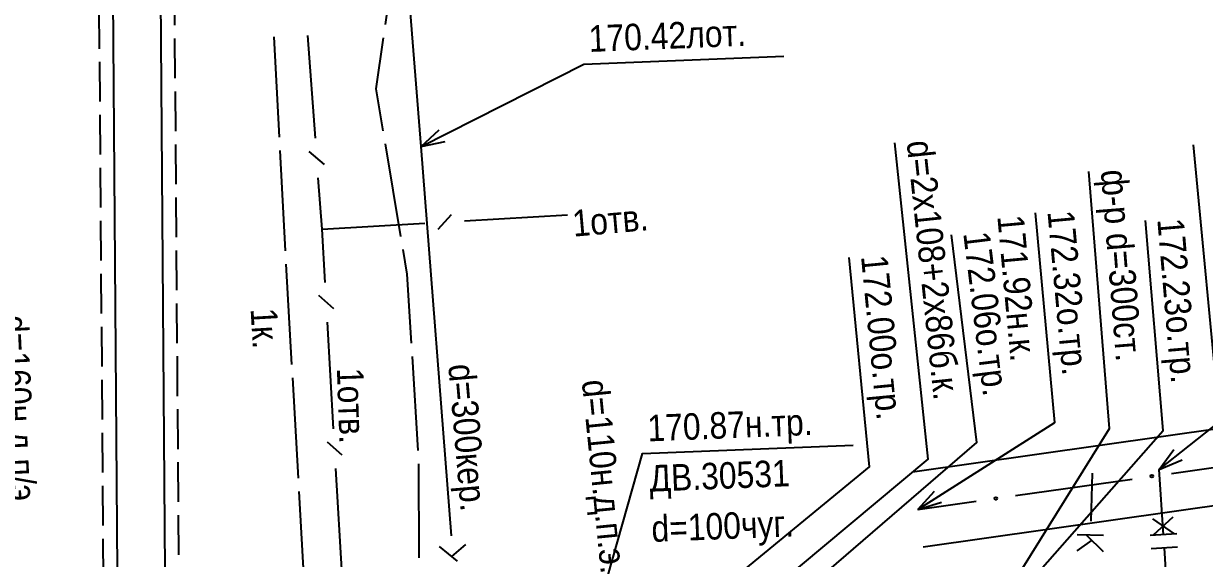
# Model space of a CAD drawing. Header units: metres. Extents: x -3947 to -3704, y 4976 to 6609.
# Drawn here: x -3871.79 to -3827.22, y 6112.26 to 6132.45 of the extents above; entities that cross this region are included whole.
import ezdxf
from ezdxf.enums import TextEntityAlignment as Align

# ---------------------------------------------------------------- set-up
doc = ezdxf.new("R2010")
doc.units = ezdxf.units.M
doc.header["$MEASUREMENT"] = 0
for name, color, linetype, lineweight in [('Водопровод', 7, 'Continuous', 25), ('Газопровод', 7, 'Continuous', 25), ('Кабель связи', 7, 'Continuous', 25), ('Кабель электрический', 7, 'Continuous', 25), ('Канализация самотёчная', 7, 'Continuous', 25), ('Теплосеть', 7, 'Continuous', 25)]:
    doc.layers.add(name, color=color, linetype=linetype, lineweight=lineweight)
doc.styles.add('Style-RUSSIAN_1251', font='RUSSIAN_1251.shx')

msp = doc.modelspace()

# ---------------------------------------------------------------- linework, layer by layer
at = {"layer": 'Водопровод', "linetype": 'Continuous', "flags": 128}
for points in [[(-3834.42, 6111.338), (-3830.799, 6117.161), (-3831.577, 6126.864)], [(-3849.938, 6110.885), (-3848.429, 6116.214), (-3840.479, 6116.53)]]:
    msp.add_lwpolyline(points, dxfattribs=at)
at = {"layer": 'Газопровод', "linetype": 'Continuous'}
for p, q in [((-3828.92, 6115.619), (-3828.367, 6116.372)), ((-3828.92, 6115.619), (-3828.058, 6115.979)), ((-3828.76, 6113.151), (-3828.92, 6115.619)), ((-3829.176, 6113.749), (-3828.354, 6113.178)), ((-3829.135, 6113.15), (-3828.398, 6113.827)), ((-3828.261, 6113.183), (-3829.259, 6113.118)), ((-3828.229, 6112.684), (-3829.227, 6112.619)), ((-3828.409, 6107.714), (-3828.728, 6112.652))]:
    msp.add_line(p, q, dxfattribs=at)
at = {"layer": 'Газопровод', "linetype": 'Continuous', "flags": 128}
msp.add_lwpolyline([(-3828.92, 6115.619), (-3826.633, 6117.419), (-3827.623, 6127.874)], dxfattribs=at)
at = {"layer": 'Кабель связи', "linetype": 'Continuous'}
for p, q in [((-3860.775, 6128.126), (-3861.059, 6132)), ((-3860.436, 6127.133), (-3861.004, 6127.623)), ((-3860.523, 6124.693), (-3860.665, 6126.63)), ((-3860.523, 6124.693), (-3856.641, 6124.919)), ((-3856.142, 6124.683), (-3855.643, 6125.242)), ((-3855.144, 6125.006), (-3851.262, 6125.232)), ((-3860.406, 6122.677), (-3860.523, 6124.693)), ((-3860.083, 6121.679), (-3860.643, 6122.178)), ((-3860.086, 6117.149), (-3860.32, 6121.18)), ((-3859.763, 6116.151), (-3860.323, 6116.649)), ((-3859.766, 6111.62), (-3860, 6115.651))]:
    msp.add_line(p, q, dxfattribs=at)
at = {"layer": 'Кабель электрический', "linetype": 'Continuous'}
for p, q in [((-3862.131, 6128.159), (-3862.331, 6131.953)), ((-3861.903, 6123.866), (-3862.104, 6127.66)), ((-3858.143, 6127.911), (-3857.558, 6124.406)), ((-3861.659, 6119.573), (-3861.875, 6123.366)), ((-3857.126, 6119.878), (-3856.905, 6116.332)), ((-3861.413, 6115.281), (-3861.63, 6119.074)), ((-3856.884, 6115.832), (-3856.867, 6112.279)), ((-3861.168, 6110.988), (-3861.385, 6114.782))]:
    msp.add_line(p, q, dxfattribs=at)
at = {"layer": 'Кабель электрический', "linetype": 'Continuous', "flags": 128}
for points in [[(-3857.752, 6135.935), (-3857.727, 6135.378), (-3858.146, 6132.411)], [(-3858.216, 6131.916), (-3858.489, 6129.98), (-3858.226, 6128.404)], [(-3857.475, 6123.913), (-3857.32, 6122.983), (-3857.157, 6120.377)]]:
    msp.add_lwpolyline(points, dxfattribs=at)
at = {"layer": 'Канализация самотёчная', "linetype": 'Continuous'}
for p, q in [((-3856.788, 6127.807), (-3857.807, 6140.81)), ((-3866.08, 6132.385), (-3866.091, 6133.885)), ((-3868.944, 6133), (-3868.933, 6131.501)), ((-3866.064, 6130.386), (-3866.076, 6131.885)), ((-3868.929, 6131.001), (-3868.918, 6129.501)), ((-3866.049, 6128.386), (-3866.061, 6129.886)), ((-3868.914, 6129.001), (-3868.903, 6127.501)), ((-3856.788, 6127.807), (-3856.098, 6128.437)), ((-3856.788, 6127.807), (-3855.872, 6127.991)), ((-3866.034, 6126.386), (-3866.046, 6127.886)), ((-3855.634, 6113.109), (-3856.788, 6127.807)), ((-3868.899, 6127.001), (-3868.887, 6125.501)), ((-3866.019, 6124.386), (-3866.031, 6125.886)), ((-3868.884, 6125.001), (-3868.872, 6123.501)), ((-3866.004, 6122.386), (-3866.015, 6123.886)), ((-3868.869, 6123.001), (-3868.857, 6121.501)), ((-3865.989, 6120.386), (-3866, 6121.886)), ((-3868.854, 6121.001), (-3868.842, 6119.501)), ((-3865.974, 6118.386), (-3865.985, 6119.886)), ((-3868.838, 6119.001), (-3868.827, 6117.501)), ((-3865.959, 6116.386), (-3865.97, 6117.886)), ((-3868.823, 6117.001), (-3868.812, 6115.501)), ((-3865.944, 6114.386), (-3865.955, 6115.886)), ((-3831.456, 6115.469), (-3831.499, 6113.661)), ((-3868.808, 6115.001), (-3868.797, 6113.501)), ((-3865.929, 6112.386), (-3865.94, 6113.886)), ((-3868.793, 6113.001), (-3868.782, 6111.501)), ((-3831.468, 6112.941), (-3832.032, 6112.545)), ((-3831.028, 6113.121), (-3832.018, 6113.145)), ((-3831.665, 6113.136), (-3831.042, 6112.521)), ((-3855.405, 6112.153), (-3856.088, 6112.701)), ((-3855.622, 6112.326), (-3855.1, 6112.778))]:
    msp.add_line(p, q, dxfattribs=at)
at = {"layer": 'Канализация самотёчная', "linetype": 'Continuous', "flags": 128}
for points in [[(-3866.432, 6110.13), (-3868.968, 6445.126)], [(-3868.232, 6110.117), (-3870.766, 6444.877)], [(-3856.788, 6127.807), (-3850.646, 6130.918), (-3843.091, 6131.219)]]:
    msp.add_lwpolyline(points, dxfattribs=at)
at = {"layer": 'Теплосеть', "linetype": 'Continuous'}
for p, q in [((-3828.458, 6115.465), (-3826.256, 6115.777)), ((-3834.349, 6114.629), (-3829.944, 6115.254)), ((-3838.037, 6114.106), (-3837.41, 6114.798)), ((-3838.037, 6114.106), (-3835.834, 6114.418)), ((-3838.037, 6114.106), (-3837.143, 6114.376))]:
    msp.add_line(p, q, dxfattribs=at)
at = {"layer": 'Теплосеть', "linetype": 'Continuous', "flags": 128}
for points in [[(-3845.444, 6109.483), (-3837.65, 6116.003), (-3838.906, 6127.942)], [(-3838.037, 6114.106), (-3832.864, 6117.382), (-3833.591, 6125.305)], [(-3836.486, 6108.323), (-3828.772, 6117.087), (-3829.445, 6125.015)], [(-3845.39, 6108.36), (-3835.807, 6116.63), (-3836.769, 6124.478)], [(-3845.52, 6111.06), (-3839.862, 6115.708), (-3840.628, 6123.613)], [(-3838.238, 6115.521), (-3826.457, 6117.193)], [(-3837.836, 6112.69), (-3826.055, 6114.361)]]:
    msp.add_lwpolyline(points, dxfattribs=at)
at = {"layer": 'Теплосеть', "linetype": 'Continuous'}
for centre in [(-3829.201, 6115.359), (-3835.092, 6114.523)]:
    msp.add_circle(centre, 0.05, dxfattribs=at)

# ---------------------------------------------------------------- texts
at = {"layer": 'Водопровод', "linetype": 'Continuous', "style": 'Style-RUSSIAN_1251'}
for s, rotation, width, p in [('ф-р d=300ст.', 274.5823, 0.9, (-3830.132, 6126.979)), ('170.87н.тр.', 2.2769, 0.899998, (-3848.262, 6117.671)), ('ДВ.30531', 2.2769, 0.899998, (-3848.187, 6115.773)), ('d=100чуг.', 2.2769, 0.899998, (-3848.111, 6113.874))]:
    msp.add_text(s, height=1, rotation=rotation, dxfattribs=dict(at, width=width)).set_placement(p, align=Align.TOP_LEFT)
at = {"layer": 'Газопровод', "linetype": 'Continuous', "style": 'Style-RUSSIAN_1251', "width": 0.899998}
for s, rotation, p in [('d=160н.д.п/э', 272.7537, (-3872.638, 6121.414)), ('d=110н.д.п.э.', 275.6619, (-3850.72, 6118.958))]:
    msp.add_text(s, height=1, rotation=rotation, dxfattribs=at).set_placement(p)
at = {"layer": 'Кабель связи', "linetype": 'Continuous', "style": 'Style-RUSSIAN_1251', "width": 0.899998}
for rotation, p in [(4.9617, (-3851.03, 6124.402)), (271.9287, (-3859.964, 6119.433))]:
    msp.add_text('1отв.', height=1, rotation=rotation, dxfattribs=at).set_placement(p)
at = {"layer": 'Кабель электрический', "linetype": 'Continuous', "style": 'Style-RUSSIAN_1251', "width": 0.899998}
msp.add_text('1к.', height=1, rotation=273.3915, dxfattribs=at).set_placement((-3863.222, 6121.678))
at = {"layer": 'Канализация самотёчная', "linetype": 'Continuous', "style": 'Style-RUSSIAN_1251', "width": 0.899998}
msp.add_text('170.42лот.', height=1, rotation=2.2769, dxfattribs=at).set_placement((-3850.479, 6132.376), align=Align.TOP_LEFT)
for s, rotation, p in [('d=300кер.', 274.8779, (-3855.761, 6119.558)), ('d=300вчшг', 71.4857, (-3826.862, 6106.571))]:
    msp.add_text(s, height=1, rotation=rotation, dxfattribs=at).set_placement(p)
at = {"layer": 'Теплосеть', "linetype": 'Continuous', "style": 'Style-RUSSIAN_1251', "width": 0.899998}
for s, rotation, p in [('d=2x108+2x86б.к.', 276.0059, (-3837.464, 6128.093)), ('171.92н.к.', 275.2417, (-3834.039, 6125.264)), ('172.32о.тр.', 275.2417, (-3832.147, 6125.438)), ('172.23о.тр.', 274.856, (-3828, 6125.138)), ('172.06о.тр.', 276.9916, (-3835.33, 6124.654)), ('172.00о.тр.', 275.5358, (-3839.185, 6123.753))]:
    msp.add_text(s, height=1, rotation=rotation, dxfattribs=at).set_placement(p, align=Align.TOP_LEFT)

doc.saveas('drawing.dxf')
